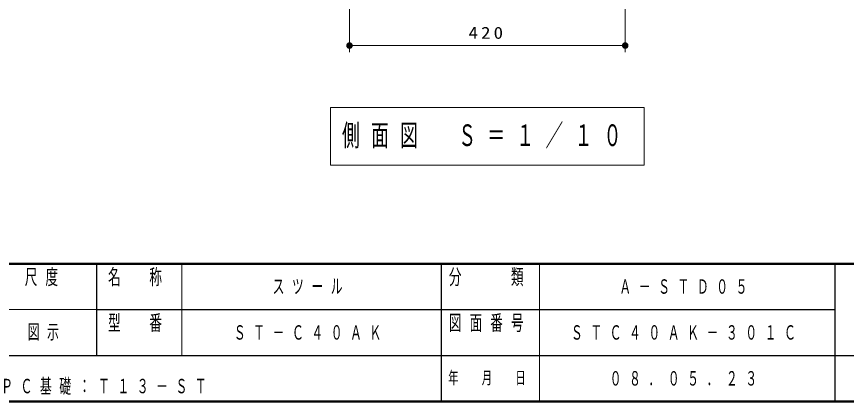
# Model space of a CAD drawing. Units: millimetres on the paper, scale 1:10. Extents: x -365 to 0, y -33 to 257.
# Drawn here: x -194.6 to -68.2, y 0 to 58.7 of the extents above; entities that cross this region are included whole.
import ezdxf

# ---------------------------------------------------------------- set-up
doc = ezdxf.new("R2010")
doc.units = ezdxf.units.MM
doc.layers.add('LY_1', color=7, linetype='Continuous', lineweight=25)
doc.layers.add('LY_2', color=7, linetype='Continuous', lineweight=13)
doc.styles.add('ＭＳ ゴシック', font='')
doc.styles.get('ＭＳ ゴシック').set_extended_font_data('MS Gothic')

# ---------------------------------------------------------------- blocks, each defined once
blk = doc.blocks.new('filled_dot')
at = {"color": 0, "linetype": 'Continuous', "lineweight": -2, "const_width": 1.25}
blk.add_lwpolyline([(-0.625, 0, 1), (0.625, 0, 1)], format="xyb", close=True, dxfattribs=at)

msp = doc.modelspace()

# ---------------------------------------------------------------- linework, layer by layer
at = {"layer": 'LY_1', "lineweight": 13}
for p, q in [((-143.939, 77.254), (-143.939, 53.254)), ((-101.939, 77.254), (-101.939, 53.254)), ((-101.939, 54.254), (-143.939, 54.254)), ((-146.839, 44.797), (-146.839, 35.997)), ((-99.039, 44.797), (-146.839, 44.797)), ((-99.039, 35.997), (-99.039, 44.797)), ((-146.839, 35.997), (-99.039, 35.997))]:
    msp.add_line(p, q, dxfattribs=at)
at = {"layer": 'LY_2', "lineweight": 50}
for p, q in [((-365, 21), (0, 21)), ((-365, 0), (0, 0))]:
    msp.add_line(p, q, dxfattribs=at)
at = {"layer": 'LY_2', "color": 211, "lineweight": 25}
for p, q in [((-182.5, 21), (-182.5, 7)), ((-130, 21), (-130, 0)), ((-70, 21), (-70, 0)), ((-182.5, 14), (-70, 14)), ((-237.5, 7), (0, 7))]:
    msp.add_line(p, q, dxfattribs=at)
at = {"layer": 'LY_2'}
for p, q in [((-169.5, 21), (-169.5, 7)), ((-115, 21), (-115, 0)), ((-237.5, 14), (-182.5, 14))]:
    msp.add_line(p, q, dxfattribs=at)

# ---------------------------------------------------------------- block references
at = {"layer": 'LY_1', "lineweight": 13, "xscale": 0.4, "yscale": 0.4}
msp.add_blockref('filled_dot', (-143.939, 54.254), dxfattribs=at)
at = {"layer": 'LY_1', "lineweight": 13, "xscale": 0.4, "yscale": 0.4, "rotation": 180}
msp.add_blockref('filled_dot', (-101.939, 54.254), dxfattribs=at)

# ---------------------------------------------------------------- texts
at = {"layer": 'LY_1', "style": 'ＭＳ ゴシック'}
for s, insert, char_height, attachment_point in [('\\T1.33;\\W1.15;420', (-122.939, 55.254), 1.833, 8), ('\\T1.64;\\W0.6;側面図\u3000Ｓ＝１／１０', (-122.939, 40.397), 3.299, 5), ('\\T1.64;\\W0.6;スツール', (-149.75, 17.5), 2.199, 5), ('\\T1.64;\\W0.6;Ａ－ＳＴＤ０５', (-92.5, 17.5), 2.199, 5), ('\\T1.64;\\W0.6;図示', (-190, 10.5), 2.199, 5), ('\\T1.64;\\W0.6;ＳＴ－Ｃ４０ＡＫ', (-149.75, 10.5), 2.199, 5), ('\\T1.64;\\W0.6;ＳＴＣ４０ＡＫ－３０１Ｃ', (-92.5, 10.5), 2.199, 5), ('\\T1.64;\\W0.6;０８．０５．２３', (-92.5, 3.5), 2.199, 5), ('\\T1.64;\\W0.6;ＰＣ基礎：Ｔ１３－ＳＴ', (-197, 1), 2.199, 7)]:
    msp.add_mtext(s, dxfattribs=dict(at, insert=insert, char_height=char_height, attachment_point=attachment_point))
at = {"layer": 'LY_2', "color": 4, "style": 'ＭＳ ゴシック'}
for s, insert, char_height, attachment_point in [('\\T1.64;\\W0.6;尺度', (-190.25, 20.167), 2.346, 2), ('\\T1.64;\\W0.6;名\u3000称', (-176, 20.167), 2.346, 2), ('\\T1.64;\\W0.6;分\u3000\u3000類', (-122.5, 20.167), 2.346, 2), ('\\T1.64;\\W0.6;型\u3000番', (-176, 13.167), 2.346, 2), ('\\T1.64;\\W0.6;図面番号', (-122.5, 13.167), 2.346, 2), ('\\T1.64;\\W0.6;年\u3000月\u3000日', (-122.5, 3.5), 1.906, 5)]:
    msp.add_mtext(s, dxfattribs=dict(at, insert=insert, char_height=char_height, attachment_point=attachment_point))

doc.saveas('drawing.dxf')
